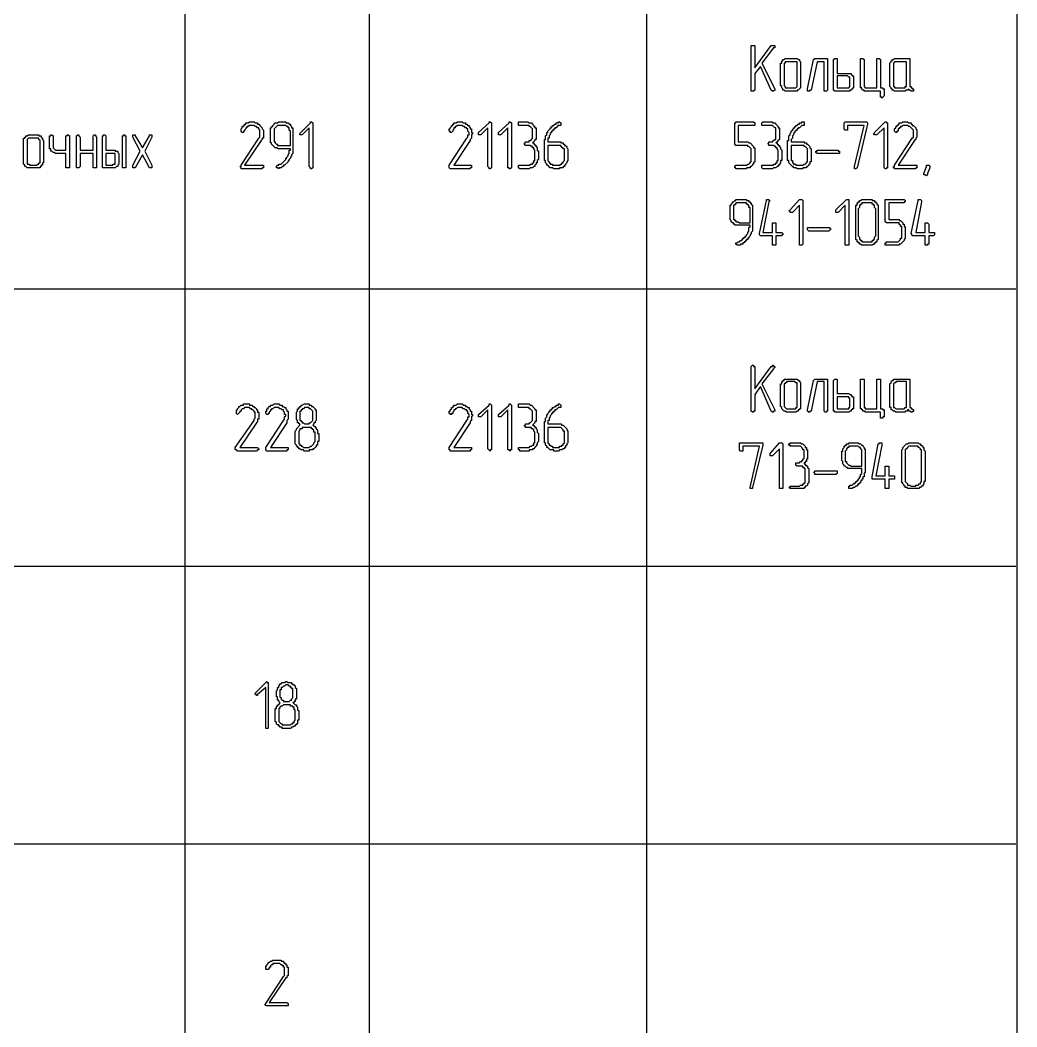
# Model space of a CAD drawing. Header units: millimetres. Extents: x 1 to 1188, y 1 to 840.
# Drawn here: x 1130.9 to 1184.8, y 260.4 to 314.7 of the extents above; entities that cross this region are included whole.
import ezdxf

# ---------------------------------------------------------------- set-up
doc = ezdxf.new("R2010")
doc.units = ezdxf.units.MM
doc.layers.add('GEOMETRY', color=7, linetype='Continuous')

msp = doc.modelspace()

# ---------------------------------------------------------------- linework, layer by layer
at = {"layer": 'GEOMETRY'}
for points in [[(1184.79, 5.658), (20.835, 5.658), (20.835, 836.683), (1184.79, 836.683)], [(1170.63, 311.856), (1170.63, 310.967), (1170.566, 310.903), (1170.439, 310.903), (1170.439, 313.38), (1170.63, 313.38), (1170.63, 312.173), (1171.519, 313.38), (1171.709, 313.38), (1171.709, 313.253), (1171.645, 313.253), (1171.01, 312.427), (1171.709, 311.03), (1171.709, 310.967), (1171.645, 310.903), (1171.582, 310.903), (1171.519, 310.967), (1170.947, 312.236)], [(1173.106, 311.284), (1173.106, 311.094), (1172.979, 310.967), (1172.916, 310.967), (1172.916, 310.903), (1172.281, 310.903), (1172.217, 310.967), (1172.154, 310.967), (1172.154, 311.03), (1172.09, 311.094), (1172.09, 311.157), (1172.027, 311.22), (1172.027, 312.427), (1172.09, 312.427), (1172.09, 312.554), (1172.154, 312.554), (1172.154, 312.618), (1172.217, 312.618), (1172.281, 312.681), (1172.916, 312.681), (1172.979, 312.618), (1173.043, 312.618), (1173.043, 312.554), (1173.106, 312.491)], [(1174.567, 310.967), (1174.503, 310.903), (1174.377, 310.903), (1174.377, 312.491), (1173.995, 312.491), (1173.678, 310.967), (1173.614, 310.967), (1173.614, 310.903), (1173.488, 310.903), (1173.488, 311.03), (1173.805, 312.618), (1173.868, 312.681), (1174.567, 312.681)], [(1175.075, 311.856), (1175.836, 311.856), (1175.836, 311.792), (1175.901, 311.792), (1175.901, 311.729), (1175.964, 311.729), (1175.964, 311.094), (1175.901, 311.03), (1175.836, 310.967), (1175.773, 310.967), (1175.773, 310.903), (1174.947, 310.903), (1174.884, 310.967), (1174.884, 312.618), (1174.947, 312.681), (1175.075, 312.681)], [(1177.233, 311.094), (1177.233, 312.681), (1177.36, 312.681), (1177.423, 312.618), (1177.423, 311.094), (1177.552, 311.094), (1177.552, 311.03), (1177.615, 311.03), (1177.615, 310.648), (1177.488, 310.522), (1177.488, 310.585), (1177.423, 310.585), (1177.423, 310.903), (1176.535, 310.903), (1176.535, 310.967), (1176.471, 310.967), (1176.408, 311.03), (1176.408, 311.094), (1176.344, 311.094), (1176.344, 312.681), (1176.471, 312.681), (1176.535, 312.618), (1176.535, 311.157), (1176.598, 311.094)], [(1179.139, 311.094), (1179.139, 311.03), (1179.202, 311.03), (1179.202, 310.903), (1179.076, 310.903), (1179.011, 310.967), (1178.948, 310.967), (1178.948, 311.03), (1178.884, 310.967), (1178.821, 310.967), (1178.757, 310.903), (1178.185, 310.903), (1178.122, 310.967), (1178.059, 310.967), (1178.059, 311.03), (1177.995, 311.03), (1177.995, 311.094), (1177.932, 311.157), (1177.932, 312.427), (1177.995, 312.491), (1177.995, 312.554), (1178.059, 312.554), (1178.059, 312.618), (1178.122, 312.618), (1178.185, 312.681), (1179.011, 312.681), (1179.011, 311.157), (1179.076, 311.157), (1179.076, 311.094)], [(1172.916, 311.284), (1172.916, 312.491), (1172.281, 312.491), (1172.281, 312.427), (1172.217, 312.427), (1172.217, 311.22), (1172.281, 311.157), (1172.281, 311.094), (1172.852, 311.094), (1172.916, 311.157)], [(1178.821, 311.284), (1178.821, 312.491), (1178.185, 312.491), (1178.122, 312.427), (1178.122, 311.157), (1178.185, 311.157), (1178.185, 311.094), (1178.757, 311.094), (1178.757, 311.157), (1178.821, 311.157)], [(1175.075, 311.729), (1175.075, 311.094), (1175.709, 311.094), (1175.773, 311.157), (1175.773, 311.665), (1175.709, 311.665), (1175.646, 311.729)], [(1144.023, 306.713), (1142.88, 306.713), (1142.88, 306.776), (1142.817, 306.839), (1142.88, 306.839), (1142.88, 306.903), (1143.832, 308.364), (1143.896, 308.427), (1143.896, 308.807), (1143.832, 308.871), (1143.832, 308.934), (1143.769, 308.934), (1143.706, 308.998), (1143.642, 308.998), (1143.579, 309.061), (1143.325, 309.061), (1143.26, 308.998), (1143.197, 308.998), (1143.197, 308.934), (1143.134, 308.934), (1143.134, 308.871), (1143.07, 308.807), (1143.07, 308.744), (1143.007, 308.744), (1143.007, 308.681), (1142.944, 308.681), (1142.88, 308.744), (1142.88, 308.871), (1142.944, 308.934), (1142.944, 308.998), (1143.007, 308.998), (1143.007, 309.061), (1143.07, 309.061), (1143.07, 309.126), (1143.134, 309.126), (1143.134, 309.189), (1143.26, 309.189), (1143.325, 309.252), (1143.579, 309.252), (1143.642, 309.189), (1143.769, 309.189), (1143.769, 309.126), (1143.832, 309.126), (1143.896, 309.061), (1144.023, 308.934), (1144.023, 308.871), (1144.086, 308.807), (1144.086, 308.364), (1144.023, 308.364), (1144.023, 308.3), (1143.959, 308.235), (1143.07, 306.903), (1144.086, 306.903), (1144.086, 306.776), (1144.023, 306.776)], [(1145.673, 307.919), (1145.673, 307.538), (1145.61, 307.473), (1145.61, 307.41), (1145.547, 307.347), (1145.547, 307.283), (1145.483, 307.22), (1145.483, 307.156), (1145.42, 307.156), (1145.42, 307.093), (1145.23, 306.903), (1145.166, 306.903), (1145.166, 306.839), (1145.103, 306.839), (1145.039, 306.776), (1144.913, 306.776), (1144.913, 306.713), (1144.848, 306.776), (1144.785, 306.776), (1144.785, 306.839), (1144.848, 306.903), (1144.913, 306.903), (1144.913, 306.966), (1145.039, 306.966), (1145.293, 307.22), (1145.293, 307.283), (1145.356, 307.283), (1145.356, 307.347), (1145.42, 307.41), (1145.42, 307.473), (1145.483, 307.538), (1145.483, 307.728), (1145.547, 307.728), (1145.547, 307.792), (1144.848, 307.792), (1144.848, 307.855), (1144.721, 307.855), (1144.531, 308.045), (1144.531, 308.109), (1144.468, 308.109), (1144.468, 308.934), (1144.531, 308.934), (1144.531, 308.998), (1144.594, 308.998), (1144.594, 309.061), (1144.658, 309.126), (1144.721, 309.189), (1144.848, 309.189), (1144.913, 309.252), (1145.293, 309.252), (1145.293, 309.189), (1145.42, 309.189), (1145.483, 309.126), (1145.547, 309.126), (1145.547, 309.061), (1145.61, 308.998), (1145.61, 308.934), (1145.673, 308.934)], [(1145.547, 307.982), (1145.547, 308.744), (1145.483, 308.807), (1145.483, 308.934), (1145.42, 308.934), (1145.42, 308.998), (1145.356, 308.998), (1145.293, 309.061), (1144.848, 309.061), (1144.658, 308.871), (1144.658, 308.172), (1144.721, 308.172), (1144.721, 308.109), (1144.785, 308.045), (1144.848, 308.045), (1144.848, 307.982)], [(1146.754, 306.839), (1146.754, 306.776), (1146.69, 306.713), (1146.627, 306.713), (1146.627, 306.776), (1146.564, 306.839), (1146.564, 308.934), (1146.182, 308.554), (1146.055, 308.554), (1146.055, 308.617), (1146.627, 309.189), (1146.627, 309.252), (1146.69, 309.252), (1146.754, 309.189)], [(1155.263, 306.713), (1154.183, 306.713), (1154.119, 306.776), (1154.119, 306.903), (1155.072, 308.364), (1155.135, 308.427), (1155.135, 308.554), (1155.198, 308.554), (1155.198, 308.681), (1155.135, 308.744), (1155.135, 308.871), (1155.072, 308.871), (1155.072, 308.934), (1155.008, 308.934), (1154.945, 308.998), (1154.881, 308.998), (1154.818, 309.061), (1154.564, 309.061), (1154.501, 308.998), (1154.438, 308.998), (1154.438, 308.934), (1154.373, 308.934), (1154.373, 308.871), (1154.31, 308.807), (1154.31, 308.744), (1154.246, 308.681), (1154.183, 308.681), (1154.183, 308.744), (1154.119, 308.744), (1154.119, 308.871), (1154.183, 308.871), (1154.183, 308.934), (1154.246, 308.998), (1154.246, 309.061), (1154.31, 309.061), (1154.31, 309.126), (1154.373, 309.126), (1154.373, 309.189), (1154.501, 309.189), (1154.564, 309.252), (1154.818, 309.252), (1154.881, 309.189), (1155.008, 309.189), (1155.008, 309.126), (1155.072, 309.126), (1155.135, 309.061), (1155.198, 309.061), (1155.198, 308.998), (1155.263, 308.934), (1155.263, 308.871), (1155.327, 308.871), (1155.327, 308.681), (1155.39, 308.681), (1155.39, 308.617), (1155.327, 308.554), (1155.327, 308.364), (1155.263, 308.3), (1155.263, 308.235), (1154.373, 306.903), (1155.327, 306.903), (1155.327, 306.776), (1155.263, 306.776)], [(1156.406, 306.839), (1156.406, 306.776), (1156.342, 306.713), (1156.279, 306.713), (1156.279, 306.776), (1156.215, 306.839), (1156.215, 308.934), (1155.834, 308.554), (1155.707, 308.554), (1155.707, 308.681), (1156.279, 309.189), (1156.279, 309.252), (1156.342, 309.252), (1156.406, 309.189)], [(1157.485, 306.839), (1157.485, 306.776), (1157.421, 306.713), (1157.358, 306.713), (1157.358, 306.776), (1157.294, 306.776), (1157.294, 308.934), (1156.914, 308.554), (1156.786, 308.554), (1156.786, 308.681), (1157.358, 309.189), (1157.358, 309.252), (1157.421, 309.252), (1157.485, 309.189)], [(1158.628, 308.109), (1158.692, 308.109), (1158.692, 308.045), (1158.755, 308.045), (1158.755, 307.982), (1158.819, 307.982), (1158.819, 307.919), (1158.882, 307.855), (1158.882, 307.728), (1158.945, 307.665), (1158.945, 307.22), (1158.882, 307.156), (1158.882, 307.03), (1158.819, 307.03), (1158.819, 306.966), (1158.755, 306.903), (1158.755, 306.839), (1158.692, 306.839), (1158.628, 306.776), (1158.502, 306.776), (1158.438, 306.713), (1157.93, 306.713), (1157.866, 306.776), (1157.866, 306.903), (1158.502, 306.903), (1158.502, 306.966), (1158.628, 306.966), (1158.628, 307.03), (1158.692, 307.03), (1158.692, 307.156), (1158.755, 307.156), (1158.755, 307.728), (1158.692, 307.792), (1158.692, 307.855), (1158.628, 307.855), (1158.628, 307.919), (1158.565, 307.919), (1158.502, 307.982), (1158.247, 307.982), (1158.183, 308.045), (1158.183, 308.109), (1158.247, 308.109), (1158.247, 308.172), (1158.438, 308.172), (1158.438, 308.235), (1158.502, 308.235), (1158.565, 308.3), (1158.628, 308.364), (1158.628, 308.871), (1158.502, 308.998), (1158.438, 308.998), (1158.438, 309.061), (1157.866, 309.061), (1157.866, 309.252), (1158.373, 309.252), (1158.438, 309.189), (1158.565, 309.189), (1158.628, 309.126), (1158.692, 309.061), (1158.692, 308.998), (1158.755, 308.998), (1158.755, 308.934), (1158.819, 308.934), (1158.819, 308.3), (1158.755, 308.3), (1158.755, 308.235)], [(1159.264, 308.045), (1159.264, 308.3), (1159.327, 308.3), (1159.327, 308.49), (1159.39, 308.554), (1159.39, 308.681), (1159.454, 308.681), (1159.454, 308.744), (1159.581, 308.871), (1159.581, 308.934), (1159.644, 308.934), (1159.644, 308.998), (1159.707, 308.998), (1159.707, 309.061), (1159.771, 309.061), (1159.834, 309.126), (1159.898, 309.126), (1159.898, 309.189), (1160.026, 309.189), (1160.026, 309.252), (1160.089, 309.252), (1160.152, 309.189), (1160.152, 309.061), (1160.026, 309.061), (1159.961, 308.998), (1159.898, 308.934), (1159.834, 308.934), (1159.834, 308.871), (1159.771, 308.871), (1159.771, 308.807), (1159.707, 308.807), (1159.707, 308.744), (1159.644, 308.744), (1159.644, 308.681), (1159.581, 308.617), (1159.581, 308.554), (1159.517, 308.49), (1159.517, 308.364), (1159.454, 308.364), (1159.454, 308.172), (1160.152, 308.172), (1160.152, 308.109), (1160.279, 308.109), (1160.279, 308.045), (1160.343, 308.045), (1160.343, 307.982), (1160.406, 307.982), (1160.469, 307.919), (1160.469, 307.855), (1160.533, 307.792), (1160.533, 307.156), (1160.469, 307.093), (1160.469, 307.03), (1160.406, 306.966), (1160.406, 306.903), (1160.343, 306.903), (1160.343, 306.839), (1160.279, 306.839), (1160.279, 306.776), (1160.089, 306.776), (1160.089, 306.713), (1159.771, 306.713), (1159.707, 306.776), (1159.581, 306.776), (1159.454, 306.903), (1159.39, 306.903), (1159.39, 306.966), (1159.327, 307.03), (1159.327, 307.156), (1159.264, 307.156)], [(1170.63, 307.283), (1170.63, 307.093), (1170.566, 307.03), (1170.566, 306.966), (1170.503, 306.966), (1170.503, 306.903), (1170.439, 306.839), (1170.376, 306.839), (1170.376, 306.776), (1170.185, 306.776), (1170.185, 306.713), (1169.614, 306.713), (1169.614, 306.776), (1169.551, 306.776), (1169.551, 306.839), (1169.614, 306.903), (1170.185, 306.903), (1170.248, 306.966), (1170.313, 306.966), (1170.376, 307.03), (1170.376, 307.093), (1170.439, 307.093), (1170.439, 307.792), (1170.313, 307.919), (1170.248, 307.919), (1170.248, 307.982), (1169.614, 307.982), (1169.551, 308.045), (1169.551, 309.189), (1169.614, 309.189), (1169.614, 309.252), (1170.566, 309.252), (1170.63, 309.189), (1170.63, 309.061), (1169.741, 309.061), (1169.741, 308.172), (1170.248, 308.172), (1170.313, 308.109), (1170.376, 308.109), (1170.566, 307.919), (1170.566, 307.855), (1170.63, 307.855)], [(1171.772, 308.109), (1171.835, 308.109), (1171.835, 308.045), (1171.9, 308.045), (1171.9, 307.982), (1171.964, 307.982), (1171.964, 307.919), (1172.027, 307.855), (1172.027, 307.792), (1172.09, 307.728), (1172.09, 307.156), (1172.027, 307.156), (1172.027, 307.03), (1171.964, 306.966), (1171.964, 306.903), (1171.9, 306.903), (1171.9, 306.839), (1171.835, 306.839), (1171.772, 306.776), (1171.645, 306.776), (1171.582, 306.713), (1171.073, 306.713), (1171.01, 306.776), (1171.01, 306.903), (1171.645, 306.903), (1171.645, 306.966), (1171.772, 306.966), (1171.772, 307.03), (1171.835, 307.03), (1171.835, 307.156), (1171.9, 307.156), (1171.9, 307.728), (1171.835, 307.792), (1171.835, 307.855), (1171.772, 307.855), (1171.772, 307.919), (1171.709, 307.919), (1171.645, 307.982), (1171.392, 307.982), (1171.392, 308.045), (1171.328, 308.045), (1171.392, 308.109), (1171.392, 308.172), (1171.582, 308.172), (1171.645, 308.235), (1171.709, 308.3), (1171.772, 308.3), (1171.772, 308.934), (1171.709, 308.934), (1171.582, 309.061), (1171.01, 309.061), (1171.01, 309.189), (1171.073, 309.252), (1171.582, 309.252), (1171.582, 309.189), (1171.709, 309.189), (1171.772, 309.126), (1171.835, 309.061), (1171.9, 308.998), (1171.9, 308.934), (1171.964, 308.934), (1171.964, 308.3), (1171.9, 308.235), (1171.835, 308.172)], [(1172.407, 308.045), (1172.407, 308.235), (1172.471, 308.235), (1172.471, 308.49), (1172.534, 308.554), (1172.534, 308.617), (1172.598, 308.681), (1172.598, 308.744), (1172.661, 308.807), (1172.726, 308.871), (1172.726, 308.934), (1172.789, 308.934), (1172.789, 308.998), (1172.852, 308.998), (1172.852, 309.061), (1172.916, 309.061), (1172.979, 309.126), (1173.043, 309.126), (1173.043, 309.189), (1173.169, 309.189), (1173.169, 309.252), (1173.296, 309.252), (1173.296, 309.061), (1173.169, 309.061), (1173.043, 308.934), (1172.979, 308.934), (1172.979, 308.871), (1172.916, 308.871), (1172.916, 308.807), (1172.852, 308.807), (1172.852, 308.744), (1172.789, 308.744), (1172.789, 308.681), (1172.726, 308.617), (1172.726, 308.554), (1172.661, 308.49), (1172.661, 308.364), (1172.598, 308.3), (1172.598, 308.172), (1173.296, 308.172), (1173.296, 308.109), (1173.423, 308.109), (1173.423, 308.045), (1173.488, 308.045), (1173.614, 307.919), (1173.614, 307.855), (1173.678, 307.792), (1173.678, 307.093), (1173.614, 307.093), (1173.614, 306.966), (1173.551, 306.966), (1173.551, 306.903), (1173.488, 306.839), (1173.423, 306.839), (1173.423, 306.776), (1173.233, 306.776), (1173.233, 306.713), (1172.916, 306.713), (1172.852, 306.776), (1172.726, 306.776), (1172.726, 306.839), (1172.661, 306.839), (1172.471, 307.03), (1172.471, 307.156), (1172.407, 307.156)], [(1176.726, 309.126), (1176.154, 306.776), (1176.091, 306.713), (1176.027, 306.713), (1176.027, 306.839), (1176.535, 309.061), (1175.646, 309.061), (1175.646, 308.807), (1175.519, 308.807), (1175.456, 308.871), (1175.456, 309.189), (1175.519, 309.252), (1176.663, 309.252), (1176.726, 309.189)], [(1177.805, 306.839), (1177.805, 306.776), (1177.742, 306.776), (1177.742, 306.713), (1177.678, 306.713), (1177.615, 306.776), (1177.615, 308.934), (1177.233, 308.554), (1177.106, 308.554), (1177.043, 308.617), (1177.106, 308.617), (1177.106, 308.681), (1177.678, 309.252), (1177.742, 309.252), (1177.742, 309.189), (1177.805, 309.189)], [(1179.329, 306.713), (1178.185, 306.713), (1178.185, 306.776), (1178.122, 306.776), (1178.122, 306.839), (1178.185, 306.839), (1178.185, 306.903), (1179.139, 308.364), (1179.202, 308.427), (1179.202, 308.807), (1179.076, 308.934), (1179.011, 308.998), (1178.948, 308.998), (1178.884, 309.061), (1178.631, 309.061), (1178.567, 308.998), (1178.504, 308.998), (1178.504, 308.934), (1178.44, 308.934), (1178.44, 308.871), (1178.377, 308.871), (1178.377, 308.744), (1178.314, 308.744), (1178.314, 308.681), (1178.25, 308.681), (1178.185, 308.744), (1178.185, 308.871), (1178.25, 308.934), (1178.25, 308.998), (1178.314, 308.998), (1178.314, 309.061), (1178.377, 309.061), (1178.377, 309.126), (1178.44, 309.126), (1178.44, 309.189), (1178.567, 309.189), (1178.631, 309.252), (1178.884, 309.252), (1178.948, 309.189), (1179.076, 309.189), (1179.076, 309.126), (1179.139, 309.126), (1179.139, 309.061), (1179.202, 309.061), (1179.329, 308.934), (1179.329, 308.871), (1179.393, 308.807), (1179.393, 308.427), (1179.329, 308.364), (1179.329, 308.3), (1179.266, 308.235), (1178.377, 306.903), (1179.393, 306.903), (1179.393, 306.776), (1179.329, 306.776)], [(1132.213, 307.093), (1132.213, 307.03), (1132.148, 307.03), (1132.148, 306.903), (1132.085, 306.903), (1132.085, 306.839), (1132.021, 306.839), (1132.021, 306.776), (1131.323, 306.776), (1131.259, 306.839), (1131.196, 306.839), (1131.196, 306.903), (1131.132, 306.966), (1131.132, 308.364), (1131.196, 308.364), (1131.196, 308.427), (1131.259, 308.427), (1131.259, 308.49), (1131.323, 308.49), (1131.386, 308.554), (1131.958, 308.554), (1131.958, 308.49), (1132.085, 308.49), (1132.085, 308.427), (1132.148, 308.364), (1132.148, 308.3), (1132.213, 308.235)], [(1132.021, 307.093), (1132.021, 308.235), (1131.958, 308.3), (1131.958, 308.364), (1131.386, 308.364), (1131.323, 308.3), (1131.323, 306.966), (1131.451, 306.966), (1131.451, 306.903), (1131.831, 306.903), (1131.894, 306.966), (1131.958, 306.966), (1131.958, 307.03), (1132.021, 307.03)], [(1133.419, 307.728), (1133.419, 308.49), (1133.482, 308.49), (1133.482, 308.554), (1133.545, 308.554), (1133.609, 308.49), (1133.609, 306.776), (1133.419, 306.776), (1133.419, 307.538), (1132.847, 307.538), (1132.783, 307.602), (1132.72, 307.602), (1132.656, 307.665), (1132.593, 307.665), (1132.593, 307.792), (1132.53, 307.792), (1132.53, 308.49), (1132.593, 308.49), (1132.593, 308.554), (1132.656, 308.554), (1132.72, 308.49), (1132.72, 307.855), (1132.847, 307.728)], [(1134.879, 307.728), (1134.879, 308.49), (1134.943, 308.554), (1135.006, 308.554), (1135.006, 308.49), (1135.069, 308.427), (1135.069, 306.776), (1134.879, 306.776), (1134.879, 307.538), (1134.181, 307.538), (1134.181, 306.839), (1134.117, 306.776), (1133.99, 306.776), (1133.99, 308.49), (1134.054, 308.554), (1134.117, 308.554), (1134.117, 308.49), (1134.181, 308.427), (1134.181, 307.728)], [(1135.578, 307.728), (1136.085, 307.728), (1136.085, 307.665), (1136.213, 307.665), (1136.213, 307.602), (1136.277, 307.538), (1136.277, 306.966), (1136.213, 306.903), (1136.213, 306.839), (1136.148, 306.839), (1136.085, 306.776), (1135.388, 306.776), (1135.388, 308.49), (1135.451, 308.49), (1135.451, 308.554), (1135.514, 308.554), (1135.578, 308.49)], [(1136.657, 306.839), (1136.657, 306.776), (1136.467, 306.776), (1136.467, 308.49), (1136.53, 308.49), (1136.53, 308.554), (1136.594, 308.554), (1136.594, 308.49), (1136.657, 308.49)], [(1137.673, 307.665), (1138.054, 306.903), (1138.054, 306.776), (1137.927, 306.776), (1137.546, 307.473), (1137.165, 306.776), (1137.039, 306.776), (1137.039, 306.903), (1137.419, 307.665), (1137.039, 308.427), (1137.039, 308.554), (1137.165, 308.554), (1137.165, 308.49), (1137.546, 307.855), (1137.927, 308.49), (1137.927, 308.554), (1138.054, 308.554), (1138.054, 308.427)], [(1159.454, 307.982), (1159.454, 307.156), (1159.517, 307.093), (1159.517, 307.03), (1159.581, 307.03), (1159.581, 306.966), (1159.707, 306.966), (1159.707, 306.903), (1160.089, 306.903), (1160.152, 306.966), (1160.216, 306.966), (1160.216, 307.03), (1160.279, 307.03), (1160.279, 307.093), (1160.343, 307.156), (1160.343, 307.792), (1160.279, 307.792), (1160.279, 307.855), (1160.216, 307.855), (1160.216, 307.919), (1160.152, 307.919), (1160.152, 307.982)], [(1172.598, 307.982), (1172.598, 307.156), (1172.661, 307.156), (1172.661, 307.03), (1172.726, 307.03), (1172.726, 306.966), (1172.852, 306.966), (1172.852, 306.903), (1173.233, 306.903), (1173.296, 306.966), (1173.36, 306.966), (1173.423, 307.03), (1173.423, 307.093), (1173.488, 307.093), (1173.488, 307.792), (1173.423, 307.855), (1173.36, 307.919), (1173.296, 307.919), (1173.296, 307.982)], [(1135.578, 307.538), (1135.578, 306.903), (1135.958, 306.903), (1135.958, 306.966), (1136.085, 306.966), (1136.085, 307.538)], [(1175.139, 307.538), (1173.995, 307.538), (1173.931, 307.602), (1173.931, 307.665), (1173.995, 307.665), (1173.995, 307.728), (1175.139, 307.728), (1175.139, 307.665), (1175.202, 307.665), (1175.202, 307.538)], [(1179.964, 306.458), (1179.964, 306.394), (1179.901, 306.331), (1179.838, 306.394), (1179.773, 306.394), (1179.773, 306.458), (1179.901, 306.839), (1179.901, 306.903), (1180.028, 306.903), (1180.091, 306.839), (1180.091, 306.776)], [(1170.503, 303.728), (1170.503, 303.346), (1170.439, 303.283), (1170.439, 303.219), (1170.376, 303.156), (1170.376, 303.093), (1170.313, 303.029), (1170.313, 302.966), (1170.248, 302.966), (1170.248, 302.902), (1170.185, 302.902), (1170.185, 302.839), (1170.121, 302.839), (1170.121, 302.776), (1170.058, 302.776), (1170.058, 302.711), (1169.994, 302.711), (1169.994, 302.648), (1169.868, 302.648), (1169.868, 302.584), (1169.677, 302.584), (1169.614, 302.648), (1169.614, 302.711), (1169.677, 302.711), (1169.741, 302.776), (1169.804, 302.776), (1169.868, 302.839), (1169.931, 302.839), (1169.931, 302.902), (1169.994, 302.902), (1169.994, 302.966), (1170.058, 302.966), (1170.058, 303.029), (1170.121, 303.029), (1170.121, 303.093), (1170.185, 303.093), (1170.185, 303.156), (1170.248, 303.219), (1170.248, 303.283), (1170.313, 303.346), (1170.313, 303.538), (1170.376, 303.601), (1170.376, 303.664), (1169.551, 303.664), (1169.551, 303.728), (1169.486, 303.728), (1169.486, 303.791), (1169.423, 303.791), (1169.359, 303.855), (1169.359, 303.918), (1169.296, 303.981), (1169.296, 304.744), (1169.359, 304.744), (1169.359, 304.807), (1169.423, 304.87), (1169.423, 304.934), (1169.486, 304.934), (1169.551, 304.997), (1169.614, 304.997), (1169.614, 305.06), (1170.185, 305.06), (1170.185, 304.997), (1170.313, 304.997), (1170.313, 304.934), (1170.376, 304.934), (1170.376, 304.87), (1170.439, 304.87), (1170.439, 304.807), (1170.503, 304.744)], [(1171.772, 303.283), (1172.09, 303.283), (1172.154, 303.219), (1172.154, 303.156), (1172.09, 303.156), (1172.09, 303.093), (1171.772, 303.093), (1171.772, 302.584), (1171.582, 302.584), (1171.582, 303.093), (1170.947, 303.093), (1170.883, 303.156), (1170.883, 303.219), (1171.265, 304.997), (1171.265, 305.06), (1171.392, 305.06), (1171.392, 304.997), (1171.455, 304.997), (1171.392, 304.934), (1171.073, 303.283), (1171.582, 303.283), (1171.582, 303.791), (1171.772, 303.791)], [(1173.233, 302.648), (1173.169, 302.584), (1173.043, 302.584), (1173.043, 304.744), (1172.661, 304.363), (1172.534, 304.363), (1172.534, 304.427), (1172.471, 304.427), (1172.534, 304.49), (1173.043, 305.06), (1173.169, 305.06), (1173.233, 304.997)], [(1175.709, 302.648), (1175.709, 302.584), (1175.519, 302.584), (1175.519, 304.744), (1175.139, 304.363), (1175.01, 304.363), (1175.01, 304.49), (1175.582, 305.06), (1175.709, 305.06)], [(1177.297, 303.093), (1177.297, 302.902), (1177.233, 302.839), (1177.233, 302.776), (1177.17, 302.776), (1177.17, 302.711), (1177.106, 302.711), (1177.106, 302.648), (1177.043, 302.648), (1176.98, 302.584), (1176.408, 302.584), (1176.344, 302.648), (1176.281, 302.648), (1176.281, 302.711), (1176.218, 302.711), (1176.218, 302.776), (1176.154, 302.776), (1176.154, 302.839), (1176.091, 302.902), (1176.091, 304.744), (1176.154, 304.744), (1176.154, 304.87), (1176.218, 304.87), (1176.218, 304.934), (1176.281, 304.934), (1176.281, 304.997), (1176.344, 304.997), (1176.408, 305.06), (1176.98, 305.06), (1176.98, 304.997), (1177.106, 304.997), (1177.106, 304.934), (1177.17, 304.934), (1177.17, 304.87), (1177.233, 304.87), (1177.233, 304.807), (1177.297, 304.744)], [(1178.757, 303.093), (1178.757, 302.966), (1178.694, 302.902), (1178.694, 302.839), (1178.631, 302.776), (1178.567, 302.711), (1178.504, 302.648), (1178.44, 302.648), (1178.44, 302.584), (1177.678, 302.584), (1177.678, 302.711), (1177.742, 302.711), (1177.742, 302.776), (1178.377, 302.776), (1178.504, 302.902), (1178.504, 302.966), (1178.567, 302.966), (1178.567, 303.601), (1178.504, 303.601), (1178.504, 303.664), (1178.44, 303.728), (1178.44, 303.791), (1177.742, 303.791), (1177.678, 303.855), (1177.678, 305.06), (1178.694, 305.06), (1178.757, 304.997), (1178.757, 304.934), (1178.694, 304.934), (1178.694, 304.87), (1177.869, 304.87), (1177.869, 303.981), (1178.44, 303.981), (1178.44, 303.918), (1178.504, 303.918), (1178.631, 303.791), (1178.631, 303.728), (1178.694, 303.728), (1178.694, 303.601), (1178.757, 303.601)], [(1180.028, 303.283), (1180.345, 303.283), (1180.345, 303.156), (1180.281, 303.093), (1180.028, 303.093), (1180.028, 302.648), (1179.964, 302.648), (1179.964, 302.584), (1179.838, 302.584), (1179.838, 303.093), (1179.139, 303.093), (1179.139, 303.156), (1179.076, 303.219), (1179.456, 304.997), (1179.456, 305.06), (1179.583, 305.06), (1179.646, 304.997), (1179.646, 304.934), (1179.329, 303.283), (1179.838, 303.283), (1179.838, 303.791), (1179.964, 303.791), (1180.028, 303.728)], [(1170.376, 303.791), (1170.376, 304.617), (1170.313, 304.617), (1170.313, 304.744), (1170.248, 304.744), (1170.248, 304.807), (1170.185, 304.807), (1170.185, 304.87), (1169.614, 304.87), (1169.614, 304.807), (1169.551, 304.807), (1169.551, 304.744), (1169.486, 304.744), (1169.486, 303.981), (1169.551, 303.981), (1169.551, 303.918), (1169.614, 303.918), (1169.614, 303.855), (1169.741, 303.855), (1169.804, 303.791)], [(1177.17, 303.093), (1177.17, 304.553), (1177.106, 304.617), (1177.106, 304.744), (1177.043, 304.744), (1177.043, 304.807), (1176.98, 304.807), (1176.98, 304.87), (1176.408, 304.87), (1176.408, 304.807), (1176.344, 304.807), (1176.344, 304.744), (1176.281, 304.744), (1176.281, 304.617), (1176.218, 304.553), (1176.218, 303.093), (1176.281, 303.029), (1176.281, 302.902), (1176.344, 302.902), (1176.344, 302.839), (1176.408, 302.839), (1176.408, 302.776), (1176.98, 302.776), (1176.98, 302.839), (1177.043, 302.839), (1177.043, 302.902), (1177.106, 302.902), (1177.106, 303.029)], [(1174.63, 303.346), (1173.551, 303.346), (1173.488, 303.41), (1173.488, 303.538), (1174.694, 303.538), (1174.694, 303.473), (1174.757, 303.473)], [(1170.63, 294.52), (1170.63, 293.631), (1170.566, 293.631), (1170.566, 293.568), (1170.503, 293.568), (1170.439, 293.631), (1170.439, 296.044), (1170.503, 296.107), (1170.566, 296.107), (1170.566, 296.044), (1170.63, 296.044), (1170.63, 294.838), (1171.519, 296.044), (1171.582, 296.044), (1171.582, 296.107), (1171.645, 296.107), (1171.645, 296.044), (1171.709, 296.044), (1171.709, 295.981), (1171.645, 295.917), (1171.01, 295.092), (1171.709, 293.694), (1171.709, 293.631), (1171.645, 293.631), (1171.645, 293.568), (1171.582, 293.568), (1171.519, 293.631), (1170.947, 294.965)], [(1173.106, 293.948), (1173.106, 293.758), (1173.043, 293.758), (1173.043, 293.694), (1172.979, 293.694), (1172.979, 293.631), (1172.916, 293.631), (1172.852, 293.568), (1172.344, 293.568), (1172.281, 293.631), (1172.217, 293.631), (1172.09, 293.758), (1172.09, 293.821), (1172.027, 293.885), (1172.027, 295.092), (1172.09, 295.092), (1172.09, 295.219), (1172.154, 295.219), (1172.154, 295.282), (1172.217, 295.282), (1172.217, 295.345), (1172.916, 295.345), (1172.979, 295.282), (1173.043, 295.282), (1173.043, 295.219), (1173.106, 295.155)], [(1174.567, 293.694), (1174.567, 293.631), (1174.503, 293.631), (1174.503, 293.568), (1174.44, 293.568), (1174.377, 293.631), (1174.377, 295.219), (1173.995, 295.219), (1173.678, 293.631), (1173.614, 293.631), (1173.614, 293.568), (1173.551, 293.568), (1173.488, 293.631), (1173.488, 293.694), (1173.805, 295.282), (1173.868, 295.345), (1174.567, 295.345)], [(1175.075, 294.583), (1175.709, 294.583), (1175.773, 294.52), (1175.836, 294.52), (1175.836, 294.456), (1175.901, 294.456), (1175.901, 294.393), (1175.964, 294.393), (1175.964, 293.758), (1175.901, 293.758), (1175.901, 293.694), (1175.836, 293.694), (1175.836, 293.631), (1175.773, 293.631), (1175.709, 293.568), (1174.947, 293.568), (1174.947, 293.631), (1174.884, 293.631), (1174.884, 295.282), (1174.947, 295.345), (1175.075, 295.345)], [(1177.233, 293.758), (1177.233, 295.345), (1177.423, 295.345), (1177.423, 293.758), (1177.552, 293.758), (1177.552, 293.694), (1177.615, 293.694), (1177.615, 293.314), (1177.552, 293.314), (1177.552, 293.251), (1177.423, 293.251), (1177.423, 293.568), (1176.598, 293.568), (1176.598, 293.631), (1176.471, 293.631), (1176.471, 293.694), (1176.408, 293.694), (1176.408, 293.758), (1176.344, 293.758), (1176.344, 295.345), (1176.535, 295.345), (1176.535, 293.821), (1176.598, 293.821), (1176.598, 293.758)], [(1179.139, 293.758), (1179.202, 293.694), (1179.202, 293.631), (1179.139, 293.568), (1179.076, 293.568), (1179.011, 293.631), (1178.948, 293.631), (1178.948, 293.694), (1178.884, 293.694), (1178.884, 293.631), (1178.757, 293.631), (1178.757, 293.568), (1178.25, 293.568), (1178.185, 293.631), (1178.122, 293.631), (1178.059, 293.694), (1177.995, 293.694), (1177.995, 293.821), (1177.932, 293.821), (1177.932, 295.092), (1177.995, 295.155), (1177.995, 295.219), (1178.059, 295.282), (1178.122, 295.282), (1178.122, 295.345), (1179.011, 295.345), (1179.011, 293.821), (1179.076, 293.821), (1179.076, 293.758)], [(1172.916, 293.948), (1172.916, 295.155), (1172.852, 295.155), (1172.789, 295.219), (1172.344, 295.219), (1172.344, 295.155), (1172.281, 295.155), (1172.281, 295.092), (1172.217, 295.092), (1172.217, 293.885), (1172.344, 293.758), (1172.852, 293.758), (1172.852, 293.821), (1172.916, 293.821)], [(1178.821, 293.948), (1178.821, 295.219), (1178.25, 295.219), (1178.25, 295.155), (1178.185, 295.155), (1178.122, 295.092), (1178.122, 293.821), (1178.185, 293.821), (1178.25, 293.758), (1178.694, 293.758), (1178.757, 293.821), (1178.821, 293.821)], [(1175.075, 294.393), (1175.075, 293.758), (1175.709, 293.758), (1175.709, 293.821), (1175.773, 293.821), (1175.773, 294.33), (1175.709, 294.33), (1175.709, 294.393)], [(1143.706, 291.472), (1142.69, 291.472), (1142.627, 291.535), (1142.563, 291.535), (1142.563, 291.663), (1143.579, 293.123), (1143.579, 293.186), (1143.642, 293.251), (1143.642, 293.568), (1143.579, 293.568), (1143.579, 293.631), (1143.515, 293.694), (1143.452, 293.694), (1143.452, 293.758), (1143.389, 293.758), (1143.325, 293.821), (1143.07, 293.821), (1143.007, 293.758), (1142.944, 293.758), (1142.88, 293.694), (1142.88, 293.631), (1142.817, 293.631), (1142.817, 293.568), (1142.69, 293.441), (1142.627, 293.504), (1142.627, 293.694), (1142.69, 293.694), (1142.69, 293.758), (1142.753, 293.821), (1142.753, 293.885), (1142.817, 293.885), (1142.88, 293.948), (1143.007, 293.948), (1143.007, 294.013), (1143.325, 294.013), (1143.325, 293.948), (1143.452, 293.948), (1143.515, 293.885), (1143.579, 293.885), (1143.579, 293.821), (1143.642, 293.821), (1143.706, 293.758), (1143.706, 293.694), (1143.769, 293.694), (1143.769, 293.568), (1143.832, 293.568), (1143.832, 293.186), (1143.769, 293.186), (1143.769, 293.059), (1143.706, 292.996), (1142.817, 291.663), (1143.769, 291.663), (1143.832, 291.598), (1143.832, 291.535), (1143.769, 291.535)], [(1145.356, 291.472), (1144.277, 291.472), (1144.214, 291.535), (1144.214, 291.663), (1145.166, 293.123), (1145.23, 293.186), (1145.23, 293.314), (1145.293, 293.377), (1145.293, 293.441), (1145.23, 293.441), (1145.23, 293.568), (1145.166, 293.631), (1145.166, 293.694), (1145.103, 293.694), (1145.039, 293.758), (1144.976, 293.758), (1144.913, 293.821), (1144.658, 293.821), (1144.594, 293.758), (1144.531, 293.758), (1144.531, 293.694), (1144.468, 293.694), (1144.468, 293.631), (1144.404, 293.568), (1144.404, 293.504), (1144.341, 293.504), (1144.341, 293.441), (1144.277, 293.441), (1144.214, 293.504), (1144.214, 293.631), (1144.277, 293.631), (1144.277, 293.758), (1144.341, 293.758), (1144.341, 293.821), (1144.404, 293.885), (1144.468, 293.885), (1144.468, 293.948), (1144.594, 293.948), (1144.658, 294.013), (1144.913, 294.013), (1144.976, 293.948), (1145.103, 293.948), (1145.103, 293.885), (1145.166, 293.885), (1145.23, 293.821), (1145.293, 293.821), (1145.293, 293.758), (1145.356, 293.694), (1145.356, 293.631), (1145.42, 293.631), (1145.42, 293.186), (1145.356, 293.123), (1145.356, 292.996), (1144.468, 291.663), (1145.42, 291.663), (1145.42, 291.535), (1145.356, 291.535)], [(1147.071, 292.044), (1147.071, 291.98), (1147.007, 291.98), (1147.007, 291.79), (1146.944, 291.79), (1146.944, 291.727), (1146.881, 291.663), (1146.817, 291.598), (1146.754, 291.598), (1146.754, 291.535), (1146.564, 291.535), (1146.564, 291.472), (1146.309, 291.472), (1146.245, 291.535), (1146.119, 291.535), (1146.055, 291.598), (1145.992, 291.598), (1145.992, 291.663), (1145.928, 291.663), (1145.928, 291.727), (1145.865, 291.727), (1145.865, 291.79), (1145.802, 291.853), (1145.802, 292.552), (1145.865, 292.615), (1145.865, 292.679), (1146.055, 292.869), (1146.055, 292.932), (1145.992, 292.932), (1145.992, 292.996), (1145.928, 292.996), (1145.928, 293.123), (1145.865, 293.186), (1145.865, 293.568), (1145.928, 293.631), (1145.928, 293.758), (1145.992, 293.758), (1145.992, 293.821), (1146.055, 293.821), (1146.055, 293.885), (1146.119, 293.885), (1146.119, 293.948), (1146.182, 293.948), (1146.309, 294.013), (1146.564, 294.013), (1146.564, 293.948), (1146.69, 293.948), (1146.69, 293.885), (1146.754, 293.885), (1146.881, 293.758), (1146.881, 293.694), (1146.944, 293.694), (1146.944, 293.123), (1146.881, 293.059), (1146.881, 292.996), (1146.817, 292.996), (1146.817, 292.932), (1146.754, 292.869), (1146.817, 292.806), (1146.881, 292.806), (1146.881, 292.742), (1146.944, 292.742), (1146.944, 292.679), (1147.007, 292.615), (1147.007, 292.425), (1147.071, 292.425)], [(1146.754, 293.314), (1146.754, 293.631), (1146.627, 293.758), (1146.564, 293.758), (1146.564, 293.821), (1146.309, 293.821), (1146.245, 293.758), (1146.182, 293.758), (1146.182, 293.694), (1146.119, 293.694), (1146.119, 293.631), (1146.055, 293.631), (1146.055, 293.123), (1146.119, 293.123), (1146.119, 293.059), (1146.182, 293.059), (1146.182, 292.996), (1146.245, 292.996), (1146.309, 292.932), (1146.564, 292.932), (1146.564, 292.996), (1146.627, 292.996), (1146.754, 293.123)], [(1155.263, 291.472), (1154.183, 291.472), (1154.183, 291.535), (1154.119, 291.535), (1154.119, 291.663), (1155.072, 293.123), (1155.135, 293.186), (1155.135, 293.314), (1155.198, 293.314), (1155.198, 293.441), (1155.135, 293.504), (1155.135, 293.631), (1155.072, 293.631), (1155.072, 293.694), (1155.008, 293.694), (1154.945, 293.758), (1154.881, 293.758), (1154.818, 293.821), (1154.564, 293.821), (1154.501, 293.758), (1154.438, 293.758), (1154.438, 293.694), (1154.373, 293.694), (1154.373, 293.631), (1154.31, 293.568), (1154.31, 293.504), (1154.246, 293.504), (1154.246, 293.441), (1154.183, 293.441), (1154.183, 293.504), (1154.119, 293.504), (1154.119, 293.631), (1154.183, 293.631), (1154.183, 293.694), (1154.246, 293.758), (1154.246, 293.821), (1154.31, 293.821), (1154.31, 293.885), (1154.373, 293.885), (1154.373, 293.948), (1154.501, 293.948), (1154.564, 294.013), (1154.818, 294.013), (1154.881, 293.948), (1155.008, 293.948), (1155.008, 293.885), (1155.072, 293.885), (1155.135, 293.821), (1155.198, 293.821), (1155.198, 293.758), (1155.263, 293.694), (1155.263, 293.631), (1155.327, 293.631), (1155.327, 293.441), (1155.39, 293.441), (1155.39, 293.377), (1155.327, 293.314), (1155.327, 293.123), (1155.263, 293.059), (1155.263, 292.996), (1154.373, 291.663), (1155.327, 291.663), (1155.327, 291.535), (1155.263, 291.535)], [(1156.406, 291.598), (1156.406, 291.535), (1156.342, 291.535), (1156.342, 291.472), (1156.215, 291.598), (1156.215, 293.694), (1155.834, 293.314), (1155.707, 293.314), (1155.707, 293.441), (1156.279, 293.948), (1156.279, 294.013), (1156.342, 294.013), (1156.406, 293.948)], [(1157.485, 291.598), (1157.485, 291.535), (1157.421, 291.535), (1157.421, 291.472), (1157.358, 291.535), (1157.294, 291.535), (1157.294, 293.694), (1156.914, 293.314), (1156.786, 293.314), (1156.786, 293.441), (1157.358, 293.948), (1157.358, 294.013), (1157.421, 294.013), (1157.485, 293.948)], [(1158.628, 292.869), (1158.692, 292.869), (1158.692, 292.806), (1158.755, 292.806), (1158.755, 292.742), (1158.819, 292.742), (1158.819, 292.679), (1158.882, 292.615), (1158.882, 292.489), (1158.945, 292.425), (1158.945, 291.98), (1158.882, 291.917), (1158.882, 291.79), (1158.819, 291.79), (1158.819, 291.727), (1158.755, 291.663), (1158.692, 291.598), (1158.628, 291.598), (1158.628, 291.535), (1158.438, 291.535), (1158.438, 291.472), (1157.93, 291.472), (1157.93, 291.535), (1157.866, 291.535), (1157.866, 291.663), (1158.438, 291.663), (1158.502, 291.727), (1158.565, 291.727), (1158.628, 291.79), (1158.692, 291.79), (1158.692, 291.917), (1158.755, 291.917), (1158.755, 292.489), (1158.692, 292.552), (1158.692, 292.615), (1158.628, 292.679), (1158.565, 292.679), (1158.565, 292.742), (1158.247, 292.742), (1158.247, 292.806), (1158.183, 292.806), (1158.183, 292.869), (1158.247, 292.869), (1158.247, 292.932), (1158.438, 292.932), (1158.438, 292.996), (1158.502, 292.996), (1158.628, 293.123), (1158.628, 293.631), (1158.502, 293.758), (1158.438, 293.758), (1158.438, 293.821), (1157.866, 293.821), (1157.866, 294.013), (1158.438, 294.013), (1158.502, 293.948), (1158.565, 293.948), (1158.755, 293.758), (1158.755, 293.694), (1158.819, 293.694), (1158.819, 293.059), (1158.755, 293.059), (1158.755, 292.996)], [(1159.264, 292.806), (1159.264, 293.059), (1159.327, 293.059), (1159.327, 293.251), (1159.39, 293.314), (1159.39, 293.441), (1159.454, 293.441), (1159.454, 293.504), (1159.517, 293.568), (1159.517, 293.631), (1159.581, 293.631), (1159.581, 293.694), (1159.644, 293.694), (1159.644, 293.758), (1159.707, 293.758), (1159.707, 293.821), (1159.771, 293.821), (1159.834, 293.885), (1159.898, 293.885), (1159.898, 293.948), (1160.026, 293.948), (1160.026, 294.013), (1160.089, 294.013), (1160.152, 293.948), (1160.152, 293.821), (1160.026, 293.821), (1159.961, 293.758), (1159.898, 293.694), (1159.834, 293.694), (1159.834, 293.631), (1159.771, 293.631), (1159.771, 293.568), (1159.707, 293.568), (1159.707, 293.504), (1159.644, 293.504), (1159.644, 293.441), (1159.581, 293.377), (1159.581, 293.314), (1159.517, 293.251), (1159.517, 293.123), (1159.454, 293.123), (1159.454, 292.932), (1160.152, 292.932), (1160.216, 292.869), (1160.279, 292.869), (1160.469, 292.679), (1160.469, 292.615), (1160.533, 292.552), (1160.533, 291.917), (1160.469, 291.853), (1160.469, 291.79), (1160.406, 291.727), (1160.406, 291.663), (1160.343, 291.663), (1160.343, 291.598), (1160.279, 291.598), (1160.216, 291.535), (1160.089, 291.535), (1160.026, 291.472), (1159.771, 291.472), (1159.771, 291.535), (1159.581, 291.535), (1159.517, 291.598), (1159.454, 291.663), (1159.39, 291.663), (1159.39, 291.727), (1159.327, 291.79), (1159.327, 291.917), (1159.264, 291.917)], [(1146.881, 292.044), (1146.881, 292.489), (1146.817, 292.489), (1146.817, 292.615), (1146.754, 292.615), (1146.754, 292.679), (1146.69, 292.679), (1146.69, 292.742), (1146.182, 292.742), (1146.182, 292.679), (1146.055, 292.679), (1146.055, 292.615), (1145.992, 292.552), (1145.992, 291.853), (1146.055, 291.853), (1146.055, 291.79), (1146.119, 291.79), (1146.119, 291.727), (1146.182, 291.727), (1146.245, 291.663), (1146.564, 291.663), (1146.627, 291.727), (1146.69, 291.727), (1146.817, 291.853), (1146.817, 291.917), (1146.881, 291.98)], [(1159.454, 292.742), (1159.454, 291.917), (1159.517, 291.853), (1159.517, 291.79), (1159.581, 291.79), (1159.644, 291.727), (1159.707, 291.727), (1159.707, 291.663), (1160.089, 291.663), (1160.089, 291.727), (1160.216, 291.727), (1160.216, 291.79), (1160.279, 291.79), (1160.279, 291.853), (1160.343, 291.917), (1160.343, 292.552), (1160.279, 292.552), (1160.279, 292.615), (1160.152, 292.742)], [(1171.073, 291.79), (1170.503, 289.504), (1170.503, 289.44), (1170.376, 289.44), (1170.376, 289.504), (1170.883, 291.727), (1169.994, 291.727), (1169.994, 291.472), (1169.868, 291.472), (1169.804, 291.535), (1169.804, 291.917), (1171.073, 291.917)], [(1172.154, 289.504), (1172.154, 289.44), (1171.964, 289.44), (1171.964, 291.598), (1171.582, 291.218), (1171.455, 291.218), (1171.455, 291.345), (1171.964, 291.917), (1172.09, 291.917), (1172.154, 291.853)], [(1173.296, 290.773), (1173.36, 290.773), (1173.36, 290.71), (1173.423, 290.71), (1173.423, 290.646), (1173.488, 290.646), (1173.488, 290.583), (1173.551, 290.519), (1173.551, 289.757), (1173.488, 289.694), (1173.488, 289.631), (1173.423, 289.567), (1173.36, 289.567), (1173.36, 289.504), (1173.296, 289.504), (1173.296, 289.44), (1172.534, 289.44), (1172.471, 289.504), (1172.534, 289.504), (1172.534, 289.567), (1173.043, 289.567), (1173.106, 289.631), (1173.233, 289.631), (1173.233, 289.694), (1173.296, 289.694), (1173.296, 289.757), (1173.36, 289.757), (1173.36, 290.519), (1173.296, 290.519), (1173.296, 290.583), (1173.233, 290.583), (1173.233, 290.646), (1172.916, 290.646), (1172.852, 290.71), (1172.852, 290.838), (1173.043, 290.838), (1173.106, 290.901), (1173.169, 290.901), (1173.169, 290.964), (1173.233, 290.964), (1173.233, 291.028), (1173.296, 291.091), (1173.296, 291.535), (1173.233, 291.535), (1173.233, 291.598), (1173.169, 291.663), (1173.106, 291.727), (1172.534, 291.727), (1172.534, 291.79), (1172.471, 291.79), (1172.471, 291.853), (1172.534, 291.853), (1172.534, 291.917), (1173.106, 291.917), (1173.169, 291.853), (1173.233, 291.853), (1173.36, 291.727), (1173.36, 291.663), (1173.423, 291.663), (1173.423, 291.535), (1173.488, 291.535), (1173.488, 291.028), (1173.423, 291.028), (1173.423, 290.901), (1173.36, 290.901), (1173.36, 290.838), (1173.296, 290.838)], [(1176.598, 290.583), (1176.598, 290.329), (1176.535, 290.266), (1176.535, 290.076), (1176.471, 290.076), (1176.471, 289.948), (1176.408, 289.948), (1176.408, 289.884), (1176.344, 289.821), (1176.344, 289.757), (1176.281, 289.757), (1176.281, 289.694), (1176.218, 289.694), (1176.218, 289.631), (1176.154, 289.631), (1176.154, 289.567), (1176.091, 289.567), (1176.027, 289.504), (1175.964, 289.504), (1175.901, 289.44), (1175.709, 289.44), (1175.709, 289.567), (1175.773, 289.567), (1175.773, 289.631), (1175.901, 289.631), (1175.964, 289.694), (1176.027, 289.694), (1176.027, 289.757), (1176.091, 289.757), (1176.091, 289.821), (1176.154, 289.821), (1176.154, 289.884), (1176.218, 289.884), (1176.218, 289.948), (1176.281, 290.011), (1176.281, 290.076), (1176.344, 290.076), (1176.344, 290.202), (1176.408, 290.266), (1176.408, 290.519), (1175.646, 290.519), (1175.646, 290.583), (1175.582, 290.583), (1175.519, 290.646), (1175.456, 290.646), (1175.456, 290.71), (1175.392, 290.773), (1175.392, 290.901), (1175.329, 290.964), (1175.329, 291.472), (1175.392, 291.472), (1175.392, 291.598), (1175.456, 291.663), (1175.456, 291.727), (1175.519, 291.727), (1175.519, 291.79), (1175.582, 291.79), (1175.582, 291.853), (1175.709, 291.853), (1175.709, 291.917), (1176.218, 291.917), (1176.281, 291.853), (1176.344, 291.853), (1176.408, 291.79), (1176.471, 291.79), (1176.471, 291.727), (1176.535, 291.663), (1176.535, 291.598), (1176.598, 291.598)], [(1176.408, 290.646), (1176.408, 291.535), (1176.344, 291.598), (1176.344, 291.663), (1176.281, 291.663), (1176.218, 291.727), (1175.709, 291.727), (1175.709, 291.663), (1175.646, 291.663), (1175.582, 291.598), (1175.582, 291.535), (1175.519, 291.472), (1175.519, 290.901), (1175.582, 290.901), (1175.582, 290.838), (1175.646, 290.773), (1175.709, 290.71), (1175.773, 290.71), (1175.836, 290.646)], [(1177.869, 290.139), (1178.185, 290.139), (1178.185, 289.948), (1177.869, 289.948), (1177.869, 289.44), (1177.678, 289.44), (1177.678, 289.948), (1176.98, 289.948), (1176.98, 290.076), (1177.297, 291.853), (1177.36, 291.853), (1177.36, 291.917), (1177.488, 291.917), (1177.488, 291.79), (1177.17, 290.139), (1177.678, 290.139), (1177.678, 290.646), (1177.869, 290.646)], [(1179.838, 289.948), (1179.838, 289.821), (1179.773, 289.821), (1179.773, 289.694), (1179.71, 289.631), (1179.71, 289.567), (1179.646, 289.567), (1179.583, 289.504), (1179.519, 289.504), (1179.519, 289.44), (1178.884, 289.44), (1178.884, 289.504), (1178.757, 289.504), (1178.757, 289.567), (1178.694, 289.567), (1178.694, 289.631), (1178.631, 289.694), (1178.631, 289.757), (1178.567, 289.757), (1178.567, 291.535), (1178.631, 291.598), (1178.631, 291.663), (1178.821, 291.853), (1178.884, 291.853), (1178.948, 291.917), (1179.456, 291.917), (1179.519, 291.853), (1179.583, 291.853), (1179.583, 291.79), (1179.646, 291.79), (1179.71, 291.727), (1179.71, 291.663), (1179.773, 291.663), (1179.773, 291.535), (1179.838, 291.472)], [(1179.646, 289.948), (1179.646, 291.535), (1179.583, 291.535), (1179.583, 291.598), (1179.519, 291.663), (1179.456, 291.663), (1179.456, 291.727), (1178.948, 291.727), (1178.884, 291.663), (1178.821, 291.598), (1178.757, 291.535), (1178.757, 289.821), (1178.884, 289.694), (1178.884, 289.631), (1179.011, 289.631), (1179.076, 289.567), (1179.329, 289.567), (1179.329, 289.631), (1179.456, 289.631), (1179.519, 289.694), (1179.583, 289.694), (1179.583, 289.757), (1179.646, 289.821)], [(1175.01, 290.202), (1173.868, 290.202), (1173.868, 290.266), (1173.805, 290.329), (1173.868, 290.329), (1173.868, 290.393), (1175.075, 290.393), (1175.075, 290.266)], [(1144.341, 276.614), (1144.341, 276.485), (1144.214, 276.485), (1144.214, 278.708), (1143.769, 278.328), (1143.769, 278.264), (1143.706, 278.264), (1143.706, 278.328), (1143.642, 278.328), (1143.642, 278.391), (1144.277, 279.027), (1144.277, 278.963), (1144.341, 278.963)], [(1145.992, 277.057), (1145.992, 276.931), (1145.928, 276.931), (1145.928, 276.74), (1145.865, 276.74), (1145.865, 276.677), (1145.802, 276.677), (1145.802, 276.614), (1145.738, 276.614), (1145.673, 276.55), (1145.61, 276.55), (1145.547, 276.485), (1145.103, 276.485), (1145.103, 276.55), (1144.976, 276.55), (1144.976, 276.614), (1144.913, 276.614), (1144.913, 276.677), (1144.848, 276.677), (1144.785, 276.74), (1144.785, 276.804), (1144.721, 276.867), (1144.721, 277.566), (1144.785, 277.566), (1144.785, 277.693), (1144.848, 277.693), (1144.848, 277.756), (1144.913, 277.756), (1144.913, 277.819), (1144.976, 277.819), (1144.976, 277.883), (1144.913, 277.946), (1144.913, 278.01), (1144.848, 278.01), (1144.848, 278.201), (1144.785, 278.201), (1144.785, 278.518), (1144.848, 278.581), (1144.848, 278.708), (1144.913, 278.708), (1144.913, 278.772), (1144.976, 278.835), (1144.976, 278.898), (1145.039, 278.898), (1145.103, 278.963), (1145.23, 278.963), (1145.293, 279.027), (1145.356, 279.027), (1145.42, 278.963), (1145.61, 278.963), (1145.61, 278.898), (1145.673, 278.898), (1145.673, 278.835), (1145.738, 278.835), (1145.802, 278.772), (1145.802, 278.708), (1145.865, 278.645), (1145.865, 278.073), (1145.802, 278.073), (1145.802, 277.946), (1145.738, 277.946), (1145.738, 277.883), (1145.673, 277.883), (1145.738, 277.819), (1145.802, 277.756), (1145.865, 277.756), (1145.865, 277.693), (1145.928, 277.629), (1145.928, 277.502), (1145.992, 277.439)], [(1145.673, 278.264), (1145.673, 278.645), (1145.61, 278.645), (1145.61, 278.708), (1145.547, 278.708), (1145.547, 278.772), (1145.483, 278.772), (1145.42, 278.835), (1145.293, 278.835), (1145.23, 278.772), (1145.166, 278.772), (1145.103, 278.708), (1145.039, 278.708), (1145.039, 278.581), (1144.976, 278.581), (1144.976, 278.201), (1145.039, 278.138), (1145.039, 278.073), (1145.103, 278.01), (1145.166, 278.01), (1145.166, 277.946), (1145.483, 277.946), (1145.547, 278.01), (1145.61, 278.01), (1145.61, 278.073), (1145.673, 278.138)], [(1145.802, 277.057), (1145.802, 277.502), (1145.738, 277.502), (1145.738, 277.629), (1145.673, 277.629), (1145.673, 277.693), (1145.547, 277.693), (1145.547, 277.756), (1145.166, 277.756), (1145.103, 277.693), (1145.039, 277.693), (1144.976, 277.629), (1144.976, 277.566), (1144.913, 277.566), (1144.913, 276.867), (1145.039, 276.74), (1145.103, 276.74), (1145.103, 276.677), (1145.547, 276.677), (1145.61, 276.74), (1145.673, 276.74), (1145.673, 276.804), (1145.738, 276.804), (1145.738, 276.867), (1145.802, 276.931)], [(1145.356, 261.501), (1144.214, 261.501), (1144.214, 261.564), (1144.151, 261.564), (1144.214, 261.627), (1145.166, 263.088), (1145.23, 263.152), (1145.23, 263.595), (1145.166, 263.595), (1145.166, 263.659), (1145.103, 263.659), (1145.103, 263.722), (1145.039, 263.722), (1144.976, 263.785), (1144.594, 263.785), (1144.594, 263.722), (1144.531, 263.722), (1144.468, 263.659), (1144.468, 263.595), (1144.404, 263.595), (1144.404, 263.532), (1144.341, 263.469), (1144.214, 263.469), (1144.214, 263.659), (1144.277, 263.659), (1144.277, 263.722), (1144.341, 263.785), (1144.341, 263.85), (1144.404, 263.85), (1144.468, 263.914), (1144.531, 263.914), (1144.594, 263.977), (1145.039, 263.977), (1145.039, 263.914), (1145.166, 263.914), (1145.166, 263.85), (1145.23, 263.85), (1145.23, 263.785), (1145.293, 263.785), (1145.293, 263.722), (1145.356, 263.722), (1145.356, 263.595), (1145.42, 263.595), (1145.42, 263.152), (1145.356, 263.088), (1145.356, 263.023), (1145.293, 263.023), (1144.404, 261.691), (1145.356, 261.691), (1145.42, 261.627), (1145.42, 261.501)]]:
    msp.add_lwpolyline(points, close=True, dxfattribs=at)
for points in [[(1139.832, 384.182), (1139.832, 210.192)], [(1149.802, 384.182), (1149.802, 210.192)], [(1164.788, 384.182), (1164.788, 210.192)], [(999.752, 300.235), (1184.727, 300.235)], [(999.752, 285.248), (1184.727, 285.248)], [(999.752, 270.264), (1184.727, 270.264)]]:
    msp.add_lwpolyline(points, dxfattribs=at)

doc.saveas('drawing.dxf')
